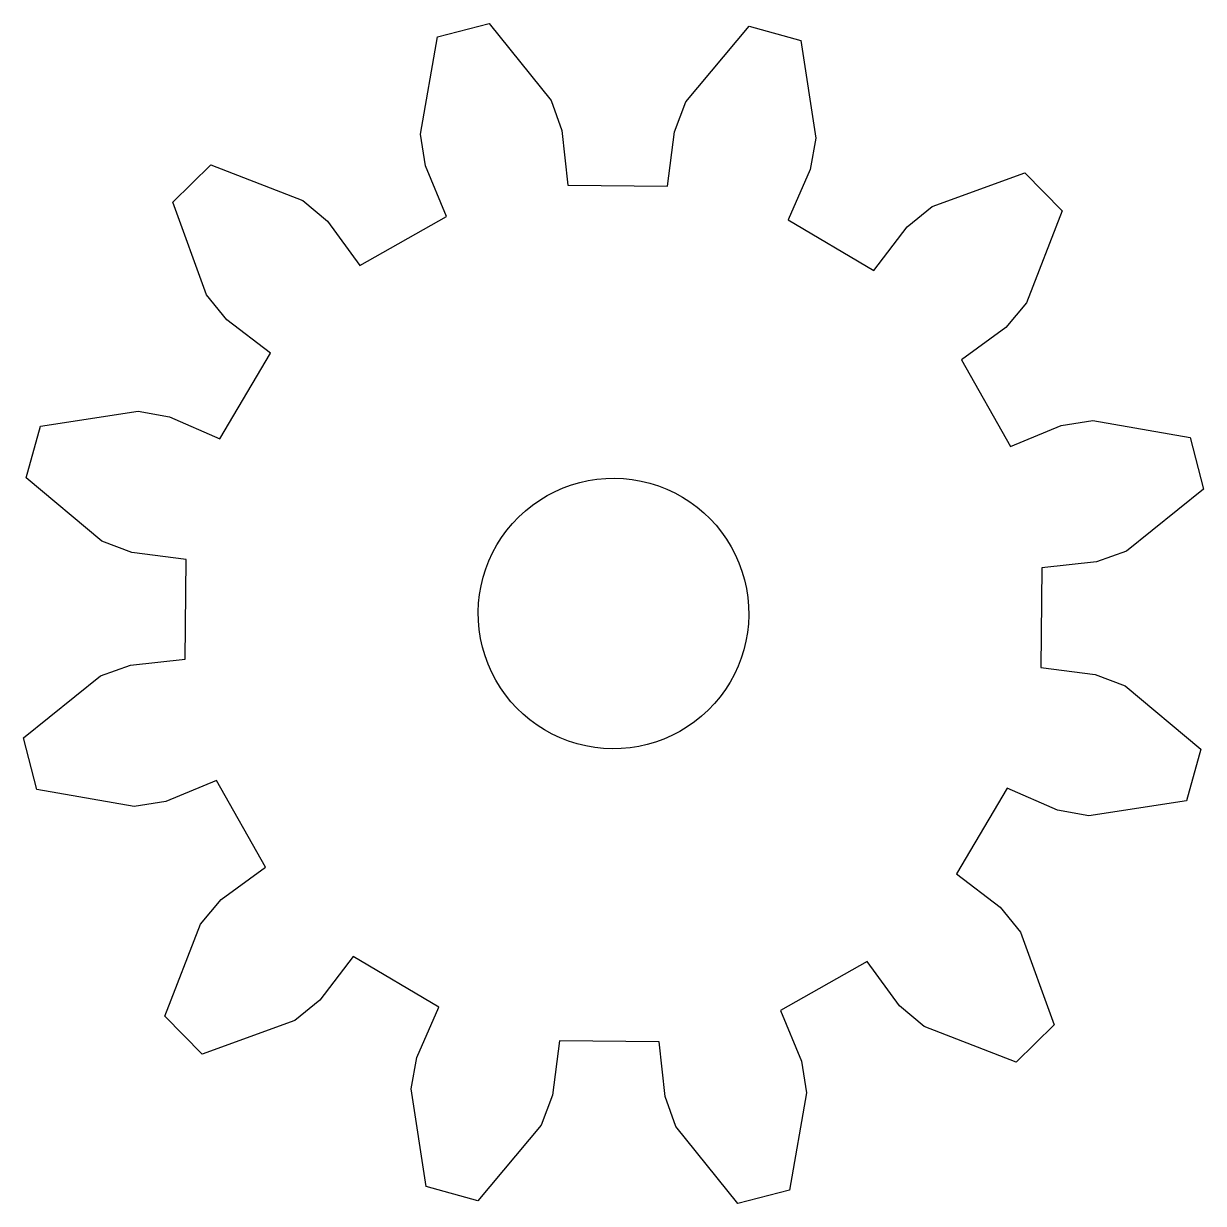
# Model space of a CAD drawing. Extents: x 104.9 to 122.3, y 24 to 41.4.
import ezdxf

# ---------------------------------------------------------------- set-up
doc = ezdxf.new("R2010")
doc.units = 0
doc.layers.add('Layer_1', color=7, linetype='CONTINUOUS')

msp = doc.modelspace()

# ---------------------------------------------------------------- linework, layer by layer
at = {"layer": 'Layer_1', "color": 7}
for points in [[(119.450707, 35.161723), (120.199753, 35.476559), (120.66781, 35.549791), (122.105765, 35.298519), (122.30289, 34.533198), (121.16525, 33.618525), (120.720055, 33.45653), (119.912119, 33.370332), (119.897818, 31.896811), (120.703926, 31.794939), (121.145892, 31.624326), (122.265564, 30.687743), (122.053616, 29.926403), (120.61105, 29.703095), (120.144508, 29.785386), (119.401708, 30.114708), (118.652563, 28.845761), (119.299749, 28.354481), (119.597184, 27.985745), (120.098557, 26.614801), (119.534341, 26.061428), (118.173393, 26.589321), (117.810499, 26.89387), (117.331877, 27.550461), (116.048617, 26.826091), (116.363453, 26.077045), (116.436685, 25.608988), (116.185413, 24.171033), (115.420092, 23.973908), (114.50542, 25.111548), (114.343424, 25.556743), (114.257226, 26.364679), (112.783705, 26.37898), (112.681833, 25.572872), (112.51122, 25.130906), (111.574638, 24.011234), (110.813297, 24.223182), (110.589989, 25.665748), (110.672281, 26.13229), (111.001602, 26.87509), (109.732655, 27.624235), (109.241375, 26.977049), (108.87264, 26.679614), (107.501695, 26.178241), (106.948322, 26.742457), (107.476215, 28.103405), (107.780765, 28.466299), (108.437355, 28.944921), (107.712985, 30.228181), (106.963939, 29.913345), (106.495882, 29.840113), (105.057927, 30.091385), (104.860802, 30.856706), (105.998443, 31.771378), (106.443638, 31.933374), (107.251574, 32.019572), (107.265875, 33.493093), (106.459766, 33.594965), (106.0178, 33.765578), (104.898128, 34.702161), (105.110076, 35.463501), (106.552642, 35.686809), (107.019184, 35.604517), (107.761985, 35.275196), (108.511129, 36.544143), (107.863943, 37.035423), (107.566508, 37.404159), (107.065136, 38.775103), (107.629351, 39.328476), (108.990299, 38.800583), (109.353193, 38.496034), (109.831815, 37.839443), (111.115075, 38.563813), (110.80024, 39.312859), (110.727007, 39.780916), (110.978279, 41.218871), (111.7436, 41.415996), (112.658273, 40.278355), (112.820268, 39.833161), (112.906466, 39.025224), (114.379987, 39.010923), (114.481859, 39.817032), (114.652472, 40.258998), (115.589055, 41.37867), (116.350395, 41.166722), (116.573703, 39.724156), (116.491412, 39.257614), (116.16209, 38.514813), (117.431037, 37.765669), (117.922317, 38.412855), (118.291053, 38.71029), (119.661997, 39.211662), (120.21537, 38.647447), (119.687477, 37.286499), (119.382928, 36.923605), (118.726338, 36.444983)], [(115.518632, 33.193813)]]:
    msp.add_lwpolyline(points, close=True, dxfattribs=at)
for points in [[(112.181427, 34.122827), (112.691558, 34.623148), (113.429856, 34.813313), (114.118213, 34.621688)], [(114.118213, 34.621688), (114.806569, 34.430062), (115.340406, 33.88576), (115.518632, 33.193813)], [(111.645061, 32.196091), (111.466835, 32.888038), (111.671297, 33.622505), (112.181427, 34.122827)], [(115.518632, 33.193813), (115.696857, 32.501866), (115.492396, 31.767399), (114.982265, 31.267077)], [(113.04548, 30.768216), (112.357123, 30.959841), (111.823287, 31.504144), (111.645061, 32.196091)], [(114.982265, 31.267077), (114.472135, 30.766755), (113.733836, 30.576591), (113.04548, 30.768216)]]:
    msp.add_open_spline(points, degree=3, dxfattribs=at)

doc.saveas('drawing.dxf')
